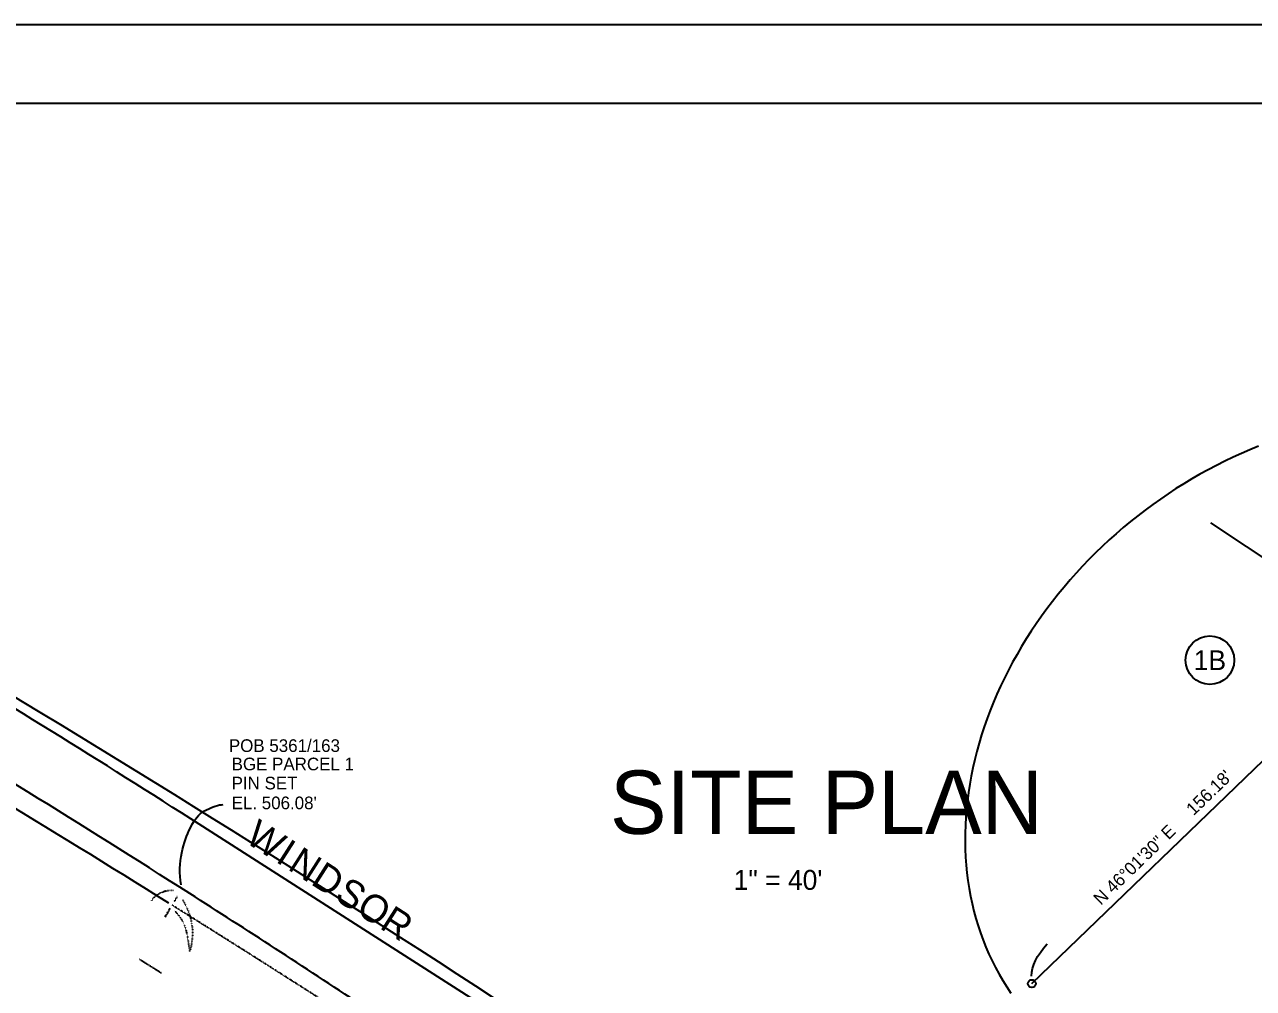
# Model space of a CAD drawing. Header units: inches. Extents: x -46627 to 16189, y -40789 to 47130.
# Drawn here: x -20712 to -11395, y -12256 to -4950 of the extents above; entities that cross this region are included whole.
import ezdxf
from ezdxf.enums import TextEntityAlignment as Align

# ---------------------------------------------------------------- set-up
doc = ezdxf.new("R2010")
doc.units = ezdxf.units.IN
doc.header["$MEASUREMENT"] = 0
for name, pattern in [('DASHED', [0.75, 0.5, -0.25]), ('DIVIDE', [1.25, 0.5, -0.25, 0, -0.25, 0, -0.25]), ('DOT', [0.25, 0, -0.25]), ('HIDDEN2', [0.1875, 0.125, -0.0625]), ('PHANTOM2', [31.25, 15.625, -3.125, 3.125, -3.125, 3.125, -3.125])]:
    doc.linetypes.add(name, pattern=pattern)
for name, color, linetype in [('11', 7, 'CONTINUOUS'), ('21', 7, 'CONTINUOUS'), ('4', 7, 'CONTINUOUS'), ('42', 7, 'CONTINUOUS'), ('5', 7, 'CONTINUOUS'), ('55', 7, 'CONTINUOUS'), ('7', 7, 'CONTINUOUS'), ('8', 7, 'CONTINUOUS'), ('9', 7, 'CONTINUOUS')]:
    doc.layers.add(name, color=color, linetype=linetype)
doc.styles.add('txt', font='TXT', dxfattribs={"height": 0.2})

msp = doc.modelspace()

# ---------------------------------------------------------------- linework, layer by layer
at = {"layer": '11', "color": 5, "linetype": 'DOT'}
for points in [[(-19581.5948, -11513.8199), (-19659.5612, -11512.2467), (-19724.348, -11544.1787), (-19750.2428, -11593.0523)], [(-19514.1836, -11583.6995), (-19472.1788, -11655.6779), (-19442.1752, -11757.6479), (-19436.1752, -11847.6215), (-19448.1764, -11937.5951), (-19460.1776, -11979.5831)], [(-19574.1896, -11667.6743), (-19514.1836, -11733.6551), (-19484.18, -11811.6323), (-19472.1788, -11895.6083), (-19460.1776, -11979.5831)]]:
    msp.add_open_spline(points, degree=3, dxfattribs=at)
at = {"layer": '21', "color": 5, "linetype": 'Continuous'}
msp.add_arc((-82969.2931, -113100.096), 120360, 56.365277778, 61.515277778, dxfattribs=at)
at = {"layer": '4', "color": 1, "linetype": 'Continuous'}
msp.add_line((-17207.51, -12406.1951), (-19452.518, -10969.9091), dxfattribs=at)
for centre, radius, start, end in [((-62153.8084, -77722.6666, 0), 79242.2355, 57.392791667, 61.241447222), ((-72070.2466, -93989.1157, 0), 97807.1726, 56.554088889, 57.459263889)]:
    msp.add_arc(centre, radius, start, end, dxfattribs=at)
at = {"layer": '4', "color": 1, "linetype": 'Continuous', "extrusion": (8.48011e-07, 1.47517e-06, 1)}
msp.add_arc((-72701.868, -95046.7645, -0.0335), 99038.5352, 57.48034835, 60.829562239, dxfattribs=at)
at = {"layer": '5', "color": 252, "linetype": 'HIDDEN2'}
msp.add_arc((-82969.2931, -113100.096), 119160, 57.914311111, 58.009094444, dxfattribs=at)
at = {"layer": '55', "color": 7, "linetype": 'DASHED'}
msp.add_line((-46627.2896, -4949.6663), (3547.4056, -4949.6663), dxfattribs=at)
at = {"layer": '55', "color": 7, "linetype": 'Continuous'}
msp.add_lwpolyline([(-46029.9716, -5557.7363), (-46029.9716, -40191.4283), (2950.0876, -40191.4283), (2950.0876, -5546.9843), (-46029.9716, -5546.9843)], dxfattribs=at)
at = {"layer": '7', "color": 32, "linetype": 'Continuous'}
msp.add_arc((-82969.2931, -113100.096), 119640, 58.028066667, 59.552177778, dxfattribs=at)
at = {"layer": '8', "color": 52, "linetype": 'Continuous'}
for p, q in [((-10402.88, -9600.3395), (-11717.0732, -8726.0435)), ((-13075.3544, -12219.5819), (-10399.4924, -9637.7867))]:
    msp.add_line(p, q, dxfattribs=at)
at = {"layer": '8', "color": 3, "linetype": 'DIVIDE'}
msp.add_line((-19556.1284, -11561.0171), (-19578.6356, -11598.7067), dxfattribs=at)
at = {"layer": '8', "color": 3, "linetype": 'PHANTOM2'}
msp.add_line((-19609.3964, -11650.2215), (-19648.4132, -11715.5603), dxfattribs=at)
at = {"layer": '8', "color": 52, "linetype": 'Continuous'}
msp.add_lwpolyline([(-11357.51, -8146.1723), (-11422.0076, -8172.4943), (-11486.1536, -8200.1507), (-11549.912, -8229.1247), (-11613.248, -8259.4007), (-11676.1244, -8290.9619), (-11738.5088, -8323.7903), (-11800.3628, -8357.8667), (-11861.654, -8393.1731), (-11922.3464, -8429.6879), (-11982.4076, -8467.3931), (-12041.8016, -8506.2659), (-12100.496, -8546.2847), (-12158.4596, -8587.4279), (-12215.6564, -8629.6703), (-12272.0576, -8672.9903), (-12327.6284, -8717.3627), (-12382.34, -8762.7623), (-12436.1612, -8809.1639), (-12489.0608, -8856.5411), (-12541.01, -8904.8675), (-12591.9776, -8954.1155), (-12641.9384, -9004.2587), (-12690.8612, -9055.2671), (-12738.7208, -9107.1143), (-12785.4884, -9159.7691), (-12831.1388, -9213.2027), (-12875.6456, -9267.3839), (-12918.9848, -9322.2851), (-12961.1312, -9377.8727), (-13002.062, -9434.1167), (-13041.7532, -9490.9847), (-13080.182, -9548.4455), (-13117.3292, -9606.4667), (-13153.1708, -9665.0147), (-13187.6888, -9724.0583), (-13220.864, -9783.5639), (-13252.676, -9843.4967), (-13283.1092, -9903.8243), (-13312.1444, -9964.5119), (-13339.766, -10025.5259), (-13365.9584, -10086.8327), (-13390.7072, -10148.3963), (-13413.998, -10210.1831), (-13435.8188, -10272.1583), (-13456.1552, -10334.2859), (-13474.9988, -10396.5335), (-13492.3364, -10458.8639), (-13508.1596, -10521.2423), (-13522.4588, -10583.6339), (-13535.2256, -10646.0051), (-13546.454, -10708.3187), (-13556.1368, -10770.5411), (-13564.2704, -10832.6363), (-13570.8476, -10894.5695), (-13575.866, -10956.3059), (-13579.322, -11017.8119), (-13581.2144, -11079.0527), (-13581.5432, -11139.9923), (-13580.306, -11200.5983), (-13577.5052, -11260.8347), (-13573.1408, -11320.6691), (-13567.2164, -11380.0679), (-13559.7356, -11438.9975), (-13550.702, -11497.4231), (-13540.1204, -11555.3147), (-13527.998, -11612.6387), (-13514.3396, -11669.3615), (-13499.1548, -11725.4531), (-13482.4508, -11780.8799), (-13464.2372, -11835.6131), (-13444.526, -11889.6203), (-13423.3256, -11942.8715), (-13400.6492, -11995.3379), (-13376.51, -12046.9883), (-13350.9212, -12097.7939), (-13323.896, -12147.7283), (-13295.4524, -12196.7603), (-13265.6036, -12244.8635), (-13234.3676, -12292.0127)], dxfattribs=at)
for centre, radius in [((-11725.4098, -9767.497), 184.1982), ((-13075.3545, -12219.5815), 30)]:
    msp.add_circle(centre, radius, dxfattribs=at)
for points in [[(-19526.1848, -11469.7331), (-19556.1872, -11301.7823), (-19449.62, -10973.6879), (-19338.2456, -10897.1519), (-19240.7924, -10862.3615), (-19205.9876, -10862.3615)], [(-13076.7056, -12161.7839), (-13076.7056, -12086.7719), (-13039.1852, -12005.5091), (-12957.89, -11917.9955)]]:
    msp.add_open_spline(points, degree=3, dxfattribs=at)
at = {"layer": '9', "color": 3, "linetype": 'DIVIDE'}
msp.add_arc((-82969.2931, -113100.096), 119640, 56.387769445, 58.0137, dxfattribs=at)

# ---------------------------------------------------------------- texts
at = {"layer": '4', "color": 1, "linetype": 'Continuous', "style": 'txt'}
msp.add_text('SITE PLAN', height=480, dxfattribs=at).set_placement((-14632.784, -11084.3303, -0.0072), align=Align.CENTER)
at = {"layer": '4', "color": 1, "linetype": 'Continuous', "style": 'txt', "width": 1.001718}
for s, p in [('W', (-18937.7898, -11213.7423)), ('I', (-18783.2532, -11312.6098)), ('N', (-18639.1512, -11404.8017)), ('D', (-18465.132, -11516.1329)), ('S', (-18291.1128, -11627.4653)), ('O', (-18117.0936, -11738.7977)), ('R', (-17943.0744, -11850.1289))]:
    msp.add_text(s, height=209.556, rotation=327.39015679, dxfattribs=at).set_placement(p, align=Align.CENTER)
at = {"layer": '42', "color": 7, "linetype": 'Continuous', "style": 'txt', "width": 0.994273}
msp.add_text('1" = 40\'', height=150.864, dxfattribs=at).set_placement((-15335.99, -11433.3119, -0.0084), align=Align.MIDDLE_LEFT)
at = {"layer": '8', "color": 52, "linetype": 'Continuous', "style": 'txt'}
msp.add_text('1B', height=150, dxfattribs=at).set_placement((-11725.1144, -9767.7971), align=Align.MIDDLE)
for s, p in [('POB 5361/163', (-19163.1812, -10463.4167)), ('BGE PARCEL 1', (-19142.2976, -10602.5747)), ('PIN SET', (-19142.2976, -10747.2587)), ("EL. 506.08'", (-19142.2976, -10897.5083))]:
    msp.add_text(s, height=96, dxfattribs=at).set_placement(p)
msp.add_text('N 46%%d01\'30" E     156.18\'', height=96, rotation=44.0581609, dxfattribs=at).set_placement((-12551.4164, -11630.4515))

doc.saveas('drawing.dxf')
